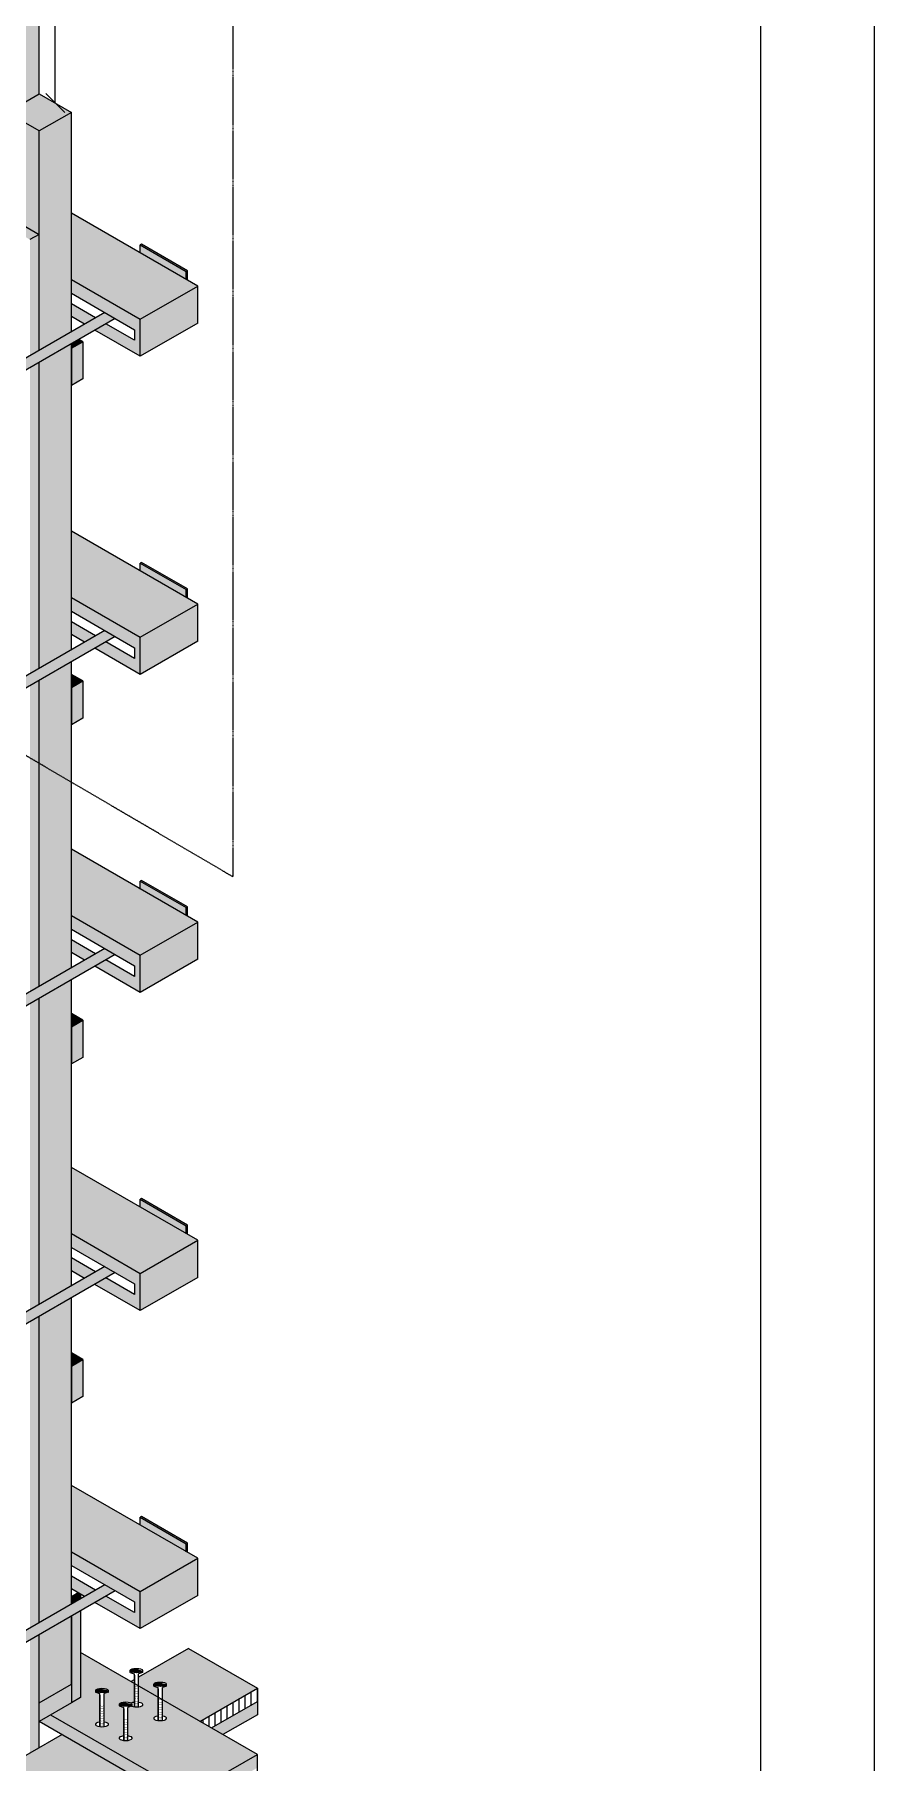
# Model space of a CAD drawing. Extents: x -23436 to 4767, y -3862 to 10024.
# Drawn here: x -14658 to -14436.4, y 7888.5 to 8344.8 of the extents above; entities that cross this region are included whole.
import ezdxf

# ---------------------------------------------------------------- set-up
doc = ezdxf.new("R2010")
doc.units = 0
doc.linetypes.add('CABLIN', pattern=[0.35, 0.25, -0.1])
doc.linetypes.add('HIDDEN', pattern=[9.525, 6.35, -3.175])
doc.layers.get('0').update_dxf_attribs({"lineweight": 13})
for name, color, linetype in [('3D.', 254, 'Continuous'), ('Concreto', 250, 'HIDDEN'), ('Hachura', 252, 'CABLIN'), ('MB Logo', 254, 'Continuous'), ('Reaproveitamento', 252, 'Continuous')]:
    doc.layers.add(name, color=color, linetype=linetype)
for name, color, linetype, lineweight in [('Escora de Viga', 250, 'Continuous', 20), ('FOLHA MB', 7, 'Continuous', 13), ('Madeira', 100, 'Continuous', 13)]:
    doc.layers.add(name, color=color, linetype=linetype, lineweight=lineweight)
doc.styles.add('ROMANS', font='romans.shx')
doc.dimstyles.new('COTA SECAO', dxfattribs={"dimtxt": 7, "dimasz": 5, "dimexe": 3, "dimexo": 3, "dimgap": 2, "dimtad": 3, "dimdec": 1, "dimlfac": 0.5, "dimzin": 12, "dimdsep": 46, "dimtxsty": 'ROMANS', "dimblk": 'ARCHTICK', "dimcen": 0, "dimclrd": 4, "dimclre": 4, "dimclrt": 1, "dimadec": 1, "dimazin": 3, "dimtfac": 1, "dimtdec": 1, "dimtmove": 0, "dimatfit": 3, "dimldrblk": 'OBLIQUE', "dimfxl": 0, "dimtolj": 1, "dimtzin": 12, "dimarcsym": 0})

# ---------------------------------------------------------------- blocks, each defined once
blk = doc.blocks.new('A$C169d8357')
at = {"layer": 'FOLHA MB', "color": 1}
for points in [[(0, 1199.94), (0, 149.94), (1485.02, 149.94), (1485.02, 1199.94)], [(70, 1169.94), (70, 179.94), (1455.02, 179.94), (1455.02, 1169.94)]]:
    blk.add_lwpolyline(points, close=True, dxfattribs=at)
blk = doc.blocks.new('_ArchTick')
at = {"color": 0, "linetype": 'ByBlock', "const_width": 0.15}
blk.add_lwpolyline([(-0.5, -0.5), (0.5, 0.5)], dxfattribs=at)
blk = doc.blocks.new('_OBLIQUE')
at = {"color": 0, "linetype": 'ByBlock', "lineweight": -2}
for p, q in [((0, 0), (-1, 0)), ((-0.5, -0.5), (0.5, 0.5))]:
    blk.add_line(p, q, dxfattribs=at)

msp = doc.modelspace()

# ---------------------------------------------------------------- hatches: boundary and pattern name
h = msp.add_hatch(color=252)
h.dxf.hatch_style = 1
h.paths.add_polyline_path([(-14702.859, 7865.729), (-14702.859, 7862.229), (-14684.672, 7851.729), (-14684.672, 7855.229)])
h.paths.add_polyline_path([(-14632.537, 7881.829), (-14632.537, 7885.329), (-14684.672, 7855.229), (-14684.672, 7851.729), (-14681.641, 7853.479)])
h.paths.add_polyline_path([(-14599.195, 7901.079), (-14599.195, 7904.579), (-14611.32, 7897.579), (-14608.289, 7895.829)])
h.paths.add_polyline_path([(-14599.195, 7887.079), (-14599.195, 7890.579), (-14617.382, 7880.079), (-14617.382, 7876.579)])
h.paths.add_polyline_path([(-14653.755, 7901.079), (-14656.786, 7899.329), (-14617.382, 7876.579), (-14617.382, 7880.079)])
h.paths.add_polyline_path([(-14808.294, 7930.102), (-14809.809, 7927.477), (-14684.672, 7855.229), (-14684.672, 7858.729)])
h.paths.add_polyline_path([(-14839.864, 7948.329), (-14839.864, 7944.829), (-14830.771, 7939.579), (-14827.739, 7941.329)])
h.paths.add_polyline_path([(-14839.864, 7930.829), (-14839.864, 7927.329), (-14826, 7919.325), (-14824.484, 7921.95)])
h.paths.add_polyline_path([(-14806.522, 7925.579), (-14809.553, 7927.329), (-14810.066, 7927.033), (-14813.097, 7921.783)])
at = {"layer": '3D.'}
for color, points in [(256, [(-14670.729, 8300.079), (-14673.154, 8298.679), (-14659.211, 8290.629), (-14656.786, 8292.029)]), (9, [(-14648.299, 8297.629), (-14648.299, 8280.129), (-14630.112, 8269.629), (-14614.957, 8278.379)]), (256, [(-14656.786, 8292.029), (-14659.211, 8290.629), (-14659.211, 8260.013), (-14656.786, 8261.413)]), (8, [(-14629.809, 8289.404), (-14630.112, 8289.229), (-14617.988, 8282.229), (-14617.685, 8282.404)]), (8, [(-14630.112, 8289.229), (-14630.112, 8287.129), (-14617.988, 8280.129), (-14617.988, 8282.229)]), (8, [(-14617.685, 8282.404), (-14617.988, 8282.229), (-14617.988, 8280.129), (-14617.685, 8279.954)]), (9, [(-14630.112, 8259.829), (-14630.112, 8269.629), (-14648.299, 8280.129), (-14648.299, 8276.508), (-14631.607, 8266.854), (-14631.607, 8264.054), (-14639.16, 8268.422), (-14642.078, 8266.737)]), (9, [(-14630.112, 8269.629), (-14630.112, 8259.829), (-14614.957, 8268.579), (-14614.957, 8278.379)]), (9, [(-14644.821, 8268.321), (-14641.901, 8270.007), (-14648.299, 8273.708), (-14648.299, 8270.329)]), (8, [(-14681.194, 8247.321), (-14678.451, 8245.737), (-14636.737, 8269.821), (-14639.478, 8271.406)]), (256, [(-14656.786, 8258.245), (-14659.211, 8256.845), (-14659.211, 8176.013), (-14656.786, 8177.413)]), (9, [(-14648.299, 8213.629), (-14648.299, 8196.129), (-14630.112, 8185.629), (-14614.957, 8194.379)]), (8, [(-14629.809, 8205.404), (-14630.112, 8205.229), (-14617.988, 8198.229), (-14617.685, 8198.404)]), (8, [(-14630.112, 8205.229), (-14630.112, 8203.129), (-14617.988, 8196.129), (-14617.988, 8198.229)]), (9, [(-14630.112, 8175.829), (-14630.112, 8185.629), (-14648.299, 8196.129), (-14648.299, 8192.508), (-14631.607, 8182.854), (-14631.607, 8180.054), (-14639.16, 8184.422), (-14642.078, 8182.737)]), (8, [(-14617.685, 8198.404), (-14617.988, 8198.229), (-14617.988, 8196.129), (-14617.685, 8195.954)]), (9, [(-14614.957, 8184.579), (-14614.957, 8194.379), (-14630.112, 8185.629), (-14630.112, 8175.829)]), (8, [(-14636.737, 8185.821), (-14639.478, 8187.406), (-14681.194, 8163.321), (-14678.451, 8161.737)]), (256, [(-14656.786, 8174.245), (-14659.211, 8172.845), (-14659.211, 8092.013), (-14656.786, 8093.413)]), (9, [(-14630.112, 8101.629), (-14614.957, 8110.379), (-14648.299, 8129.629), (-14648.299, 8112.129)]), (8, [(-14629.809, 8121.404), (-14630.112, 8121.229), (-14617.988, 8114.229), (-14617.685, 8114.404)]), (8, [(-14617.988, 8114.229), (-14630.112, 8121.229), (-14630.112, 8119.129), (-14617.988, 8112.129)]), (8, [(-14617.685, 8114.404), (-14617.988, 8114.229), (-14617.988, 8112.129), (-14617.685, 8111.954)]), (9, [(-14630.112, 8091.829), (-14630.112, 8101.629), (-14648.299, 8112.129), (-14648.299, 8108.508), (-14631.607, 8098.854), (-14631.607, 8096.054), (-14639.16, 8100.422), (-14642.078, 8098.737)]), (9, [(-14614.957, 8100.579), (-14614.957, 8110.379), (-14630.112, 8101.629), (-14630.112, 8091.829)]), (8, [(-14636.737, 8101.821), (-14639.478, 8103.406), (-14681.194, 8079.321), (-14678.451, 8077.737)]), (256, [(-14656.786, 8090.245), (-14659.211, 8088.845), (-14659.211, 8008.013), (-14656.786, 8009.413)]), (9, [(-14648.299, 8045.629), (-14648.299, 8028.129), (-14630.112, 8017.629), (-14614.957, 8026.379)]), (8, [(-14629.809, 8037.404), (-14630.112, 8037.229), (-14617.988, 8030.229), (-14617.685, 8030.404)]), (8, [(-14630.112, 8037.229), (-14630.112, 8035.129), (-14617.988, 8028.129), (-14617.988, 8030.229)]), (9, [(-14631.607, 8012.054), (-14639.16, 8016.422), (-14642.078, 8014.737), (-14630.112, 8007.829), (-14630.112, 8017.629), (-14648.299, 8028.129), (-14648.299, 8024.508), (-14631.607, 8014.854)]), (8, [(-14617.685, 8030.404), (-14617.988, 8030.229), (-14617.988, 8028.129), (-14617.685, 8027.954)]), (9, [(-14614.957, 8016.579), (-14614.957, 8026.379), (-14630.112, 8017.629), (-14630.112, 8007.829)]), (8, [(-14681.194, 7995.321), (-14678.451, 7993.737), (-14636.737, 8017.821), (-14639.478, 8019.406)]), (9, [(-14648.299, 8021.708), (-14648.299, 8018.329), (-14644.821, 8016.321), (-14641.901, 8018.007)]), (256, [(-14656.786, 8006.245), (-14659.211, 8004.845), (-14659.211, 7924.013), (-14656.786, 7925.413)]), (9, [(-14614.957, 7942.379), (-14648.299, 7961.629), (-14648.299, 7944.129), (-14630.112, 7933.629)]), (8, [(-14629.809, 7953.404), (-14630.112, 7953.229), (-14617.988, 7946.229), (-14617.685, 7946.404)]), (8, [(-14617.988, 7944.129), (-14617.988, 7946.229), (-14630.112, 7953.229), (-14630.112, 7951.129)]), (8, [(-14617.685, 7946.404), (-14617.988, 7946.229), (-14617.988, 7944.129), (-14617.685, 7943.954)]), (9, [(-14630.112, 7923.829), (-14630.112, 7933.629), (-14648.299, 7944.129), (-14648.299, 7940.508), (-14631.607, 7930.854), (-14631.607, 7928.054), (-14639.16, 7932.422), (-14642.078, 7930.737)]), (9, [(-14614.957, 7932.579), (-14614.957, 7942.379), (-14630.112, 7933.629), (-14630.112, 7923.829)]), (8, [(-14636.737, 7933.821), (-14639.478, 7935.406), (-14681.194, 7911.321), (-14678.451, 7909.737)]), (256, [(-14645.874, 7931.713), (-14645.874, 7932.929), (-14646.48, 7933.279), (-14648.299, 7932.229), (-14648.299, 7930.313)]), (256, [(-14648.299, 7904.229), (-14645.874, 7905.629), (-14645.874, 7928.545), (-14648.299, 7927.145)]), (256, [(-14656.786, 7922.245), (-14659.211, 7920.845), (-14659.211, 7890.929), (-14656.786, 7892.329)])]:
    msp.add_hatch(color=color, dxfattribs=at).paths.add_polyline_path(points)
for points in [[(-14648.299, 8189.708), (-14648.299, 8186.329), (-14644.821, 8184.321), (-14641.901, 8186.007)], [(-14648.299, 8102.329), (-14644.821, 8100.321), (-14641.901, 8102.007), (-14648.299, 8105.708)], [(-14648.299, 7937.708), (-14648.299, 7934.329), (-14644.821, 7932.321), (-14641.901, 7934.007)]]:
    msp.add_hatch(color=9, dxfattribs=at).paths.add_polyline_path(points, flags=17)
at = {"layer": 'Concreto'}
h = msp.add_hatch(dxfattribs=at)
h.set_pattern_fill('LINE', color=256, scale=0.5, angle=90)
h.set_pattern_definition([(90, (212.1629, 2e-12), (-1.5875, 1e-16), [])])
h.paths.add_polyline_path([(-14599.195, 7904.579), (-14599.195, 7908.079), (-14614.351, 7899.329), (-14611.32, 7897.579)])
h.paths.add_polyline_path([(-14599.195, 7883.579), (-14599.195, 7887.079), (-14617.382, 7876.579), (-14617.382, 7873.079)])
h.paths.add_polyline_path([(-14632.537, 7885.329), (-14632.537, 7881.829), (-14617.382, 7873.079), (-14617.382, 7876.579)])
h.paths.add_polyline_path([(-14839.864, 7944.829), (-14839.864, 7941.329), (-14833.802, 7937.829), (-14830.771, 7939.579)])
h.paths.add_polyline_path([(-14839.864, 7934.329), (-14839.864, 7930.829), (-14824.484, 7921.95), (-14822.969, 7924.575)])
at = {"layer": 'Reaproveitamento', "true_color": 0xf26722}
h = msp.add_hatch(color=30, dxfattribs=at)
h.dxf.hatch_style = 1
h.paths.add_polyline_path([(-14656.786, 8372.529), (-14661.636, 8375.329), (-14665.273, 8373.229), (-14665.273, 8324.229), (-14656.786, 8329.129)])
h = msp.add_hatch(color=30, dxfattribs=at)
h.dxf.hatch_style = 1
h.paths.add_polyline_path([(-14656.786, 8329.129), (-14665.273, 8324.229), (-14656.786, 8319.329), (-14648.299, 8324.229)])
h = msp.add_hatch(color=30, dxfattribs=at)
h.dxf.hatch_style = 1
h.paths.add_polyline_path([(-14656.786, 8319.329), (-14665.273, 8324.229), (-14665.273, 8296.929), (-14656.786, 8292.029)])
h = msp.add_hatch(color=30, dxfattribs=at)
h.dxf.hatch_style = 1
h.paths.add_polyline_path([(-14648.299, 8324.229), (-14656.786, 8319.329), (-14656.786, 8261.413), (-14648.299, 8266.313)])
h = msp.add_hatch(color=30, dxfattribs=at)
h.dxf.hatch_style = 1
h.paths.add_polyline_path([(-14645.268, 8263.679), (-14646.321, 8264.287), (-14648.299, 8263.145), (-14648.299, 8261.929)])
h = msp.add_hatch(color=30, dxfattribs=at)
h.dxf.hatch_style = 1
h.paths.add_polyline_path([(-14648.299, 8263.145), (-14656.786, 8258.245), (-14656.786, 8177.413), (-14648.299, 8182.313)])
h = msp.add_hatch(color=30, dxfattribs=at)
h.dxf.hatch_style = 1
h.paths.add_polyline_path([(-14645.268, 8263.679), (-14648.299, 8261.929), (-14648.299, 8252.129), (-14645.268, 8253.879)])
h = msp.add_hatch(color=30, dxfattribs=at)
h.dxf.hatch_style = 1
h.paths.add_polyline_path([(-14648.299, 8179.145), (-14656.786, 8174.245), (-14656.786, 8152.322), (-14648.299, 8147.349)])
h = msp.add_hatch(color=30, dxfattribs=at)
h.dxf.hatch_style = 1
h.paths.add_polyline_path([(-14645.268, 8174.079), (-14648.299, 8175.829), (-14648.299, 8172.329)])
h = msp.add_hatch(color=30, dxfattribs=at)
h.dxf.hatch_style = 1
h.paths.add_polyline_path([(-14645.268, 8174.079), (-14648.299, 8172.329), (-14648.299, 8162.529), (-14645.268, 8164.279)])
h = msp.add_hatch(color=30, dxfattribs=at)
h.dxf.hatch_style = 1
h.paths.add_polyline_path([(-14648.299, 8147.349), (-14656.786, 8152.322), (-14656.786, 8093.413), (-14648.299, 8098.313)])
h = msp.add_hatch(color=30, dxfattribs=at)
h.dxf.hatch_style = 1
h.paths.add_polyline_path([(-14648.299, 8095.145), (-14656.786, 8090.245), (-14656.786, 8009.413), (-14648.299, 8014.313)])
h = msp.add_hatch(color=30, dxfattribs=at)
h.dxf.hatch_style = 1
h.paths.add_polyline_path([(-14645.268, 8084.479), (-14648.299, 8086.229), (-14648.299, 8082.729)])
h = msp.add_hatch(color=30, dxfattribs=at)
h.dxf.hatch_style = 1
h.paths.add_polyline_path([(-14645.268, 8084.479), (-14648.299, 8082.729), (-14648.299, 8072.929), (-14645.268, 8074.679)])
h = msp.add_hatch(color=30, dxfattribs=at)
h.dxf.hatch_style = 1
h.paths.add_polyline_path([(-14648.299, 8011.145), (-14656.786, 8006.245), (-14656.786, 7925.413), (-14648.299, 7930.313)])
h = msp.add_hatch(color=30, dxfattribs=at)
h.dxf.hatch_style = 1
h.paths.add_polyline_path([(-14645.268, 7994.879), (-14648.299, 7996.629), (-14648.299, 7993.129)])
h = msp.add_hatch(color=30, dxfattribs=at)
h.dxf.hatch_style = 1
h.paths.add_polyline_path([(-14645.268, 7994.879), (-14648.299, 7993.129), (-14648.299, 7983.329), (-14645.268, 7985.079)])
h = msp.add_hatch(color=30, dxfattribs=at)
h.dxf.hatch_style = 1
h.paths.add_polyline_path([(-14648.299, 7927.145), (-14656.786, 7922.245), (-14656.786, 7904.229), (-14648.299, 7909.129)])
h = msp.add_hatch(color=30, dxfattribs=at)
h.dxf.hatch_style = 1
edge = h.paths.add_edge_path()
edge.add_line((-14645.874, 7917.529), (-14645.874, 7905.629))
edge.add_line((-14645.874, 7905.629), (-14648.299, 7904.229))
edge.add_line((-14648.299, 7904.229), (-14653.755, 7901.079))
edge.add_line((-14653.755, 7901.079), (-14617.382, 7880.079))
edge.add_line((-14617.382, 7880.079), (-14599.195, 7890.579))
edge.add_line((-14599.195, 7890.579), (-14624.265, 7905.053))
edge.add_line((-14624.265, 7905.053), (-14624.265, 7900.725))
edge.add_ellipse((-14624.853, 7900.143), major_axis=(1.736, 0), ratio=0.3568773, start_angle=289.79698, end_angle=430.20302, ccw=False)
edge.add_ellipse((-14624.853, 7900.143), major_axis=(1.736, 0), ratio=0.3568773, start_angle=255.37324, end_angle=289.79698, ccw=False)
edge.add_ellipse((-14624.853, 7900.143), major_axis=(1.736, 0), ratio=0.3568773, start_angle=249.40425, end_angle=255.37324, ccw=False)
edge.add_ellipse((-14624.853, 7900.143), major_axis=(1.736, 0), ratio=0.3568773, start_angle=110.59575, end_angle=249.40425, ccw=False)
edge.add_line((-14625.464, 7900.722), (-14625.464, 7905.745))
edge.add_line((-14625.464, 7905.745), (-14630.541, 7908.676))
edge.add_line((-14630.541, 7908.676), (-14630.541, 7904.349))
edge.add_ellipse((-14631.128, 7903.766), major_axis=(1.736, 0), ratio=0.3568773, start_angle=289.79698, end_angle=430.20302, ccw=False)
edge.add_ellipse((-14631.128, 7903.766), major_axis=(1.736, 0), ratio=0.3568773, start_angle=249.40425, end_angle=289.79698, ccw=False)
edge.add_line((-14631.567, 7903.164), (-14631.567, 7903.168))
edge.add_ellipse((-14631.128, 7903.766), major_axis=(1.736, 0), ratio=0.3568773, start_angle=249.40425, end_angle=289.79698, ccw=False)
edge.add_ellipse((-14631.128, 7903.766), major_axis=(1.736, 0), ratio=0.3568773, start_angle=221.52634, end_angle=249.40425, ccw=False)
edge.add_line((-14632.428, 7903.355), (-14633.358, 7903.016))
edge.add_line((-14633.358, 7903.016), (-14633.358, 7895.475))
edge.add_ellipse((-14633.946, 7894.893), major_axis=(1.736, 0), ratio=0.3568773, start_angle=289.79698, end_angle=430.20302, ccw=False)
edge.add_ellipse((-14633.946, 7894.893), major_axis=(1.736, 0), ratio=0.3568773, start_angle=255.37324, end_angle=289.79698, ccw=False)
edge.add_ellipse((-14633.946, 7894.893), major_axis=(1.736, 0), ratio=0.3568773, start_angle=249.40425, end_angle=255.37324, ccw=False)
edge.add_ellipse((-14633.946, 7894.893), major_axis=(1.736, 0), ratio=0.3568773, start_angle=110.59575, end_angle=249.40425, ccw=False)
edge.add_line((-14634.557, 7895.472), (-14634.557, 7903.016))
edge.add_line((-14634.557, 7903.016), (-14635.682, 7903.426))
edge.add_line((-14635.682, 7903.426), (-14635.682, 7903.885))
edge.add_line((-14635.682, 7903.885), (-14635.659, 7903.879))
edge.add_ellipse((-14633.946, 7903.879), major_axis=(1.713, 0), ratio=0.2835444, start_angle=156.19811, end_angle=180, ccw=False)
edge.add_ellipse((-14633.946, 7903.879), major_axis=(1.713, 0), ratio=0.2835444, start_angle=134.54465, end_angle=156.19811, ccw=False)
edge.add_ellipse((-14633.946, 7903.879), major_axis=(1.713, 0), ratio=0.2835444, start_angle=109.8315, end_angle=134.54465, ccw=False)
edge.add_ellipse((-14633.946, 7903.879), major_axis=(1.713, 0), ratio=0.2835444, start_angle=32.82654, end_angle=109.8315, ccw=False)
edge.add_ellipse((-14631.128, 7903.766), major_axis=(1.736, 0), ratio=0.3568773, start_angle=110.59575, end_angle=142.57644, ccw=False)
edge.add_line((-14631.739, 7904.346), (-14631.739, 7909.368))
edge.add_line((-14631.739, 7909.368), (-14645.874, 7917.529))
edge = h.paths.add_edge_path(flags=16)
edge.add_ellipse((-14640.222, 7907.502), major_axis=(1.713, 0), ratio=0.2835444, start_angle=-16.59194, end_angle=109.8315, ccw=False)
edge.add_line((-14638.509, 7907.544), (-14638.509, 7907.101))
edge.add_arc((-14638.591, 7907.101), 0.082, -50, 0.00305, ccw=False)
edge.add_line((-14638.538, 7907.038), (-14639.634, 7906.64))
edge.add_line((-14639.634, 7906.64), (-14639.634, 7899.099))
edge.add_ellipse((-14640.222, 7898.516), major_axis=(1.736, 0), ratio=0.3568773, start_angle=289.79698, end_angle=430.20302, ccw=False)
edge.add_ellipse((-14640.222, 7898.516), major_axis=(1.736, 0), ratio=0.3568773, start_angle=255.37324, end_angle=289.79698, ccw=False)
edge.add_ellipse((-14640.222, 7898.516), major_axis=(1.736, 0), ratio=0.3568773, start_angle=249.40425, end_angle=255.37324, ccw=False)
edge.add_ellipse((-14640.222, 7898.516), major_axis=(1.736, 0), ratio=0.3568773, start_angle=110.59575, end_angle=249.40425, ccw=False)
edge.add_line((-14640.832, 7899.096), (-14640.832, 7906.64))
edge.add_line((-14640.832, 7906.64), (-14641.875, 7907.019))
edge.add_arc((-14641.875, 7907.101), 0.082, 180.00305, 270, ccw=False)
edge.add_line((-14641.957, 7907.101), (-14641.957, 7907.508))
edge.add_line((-14641.957, 7907.508), (-14641.935, 7907.502))
edge.add_ellipse((-14640.222, 7907.502), major_axis=(1.713, 0), ratio=0.2835444, start_angle=156.19811, end_angle=180, ccw=False)
edge.add_ellipse((-14640.222, 7907.502), major_axis=(1.713, 0), ratio=0.2835444, start_angle=109.8315, end_angle=156.19811, ccw=False)
edge.add_line((-14641.421, 7907.848), (-14641.426, 7907.849))
edge.add_ellipse((-14640.222, 7907.502), major_axis=(1.713, 0), ratio=0.2835444, start_angle=109.8315, end_angle=156.19811, ccw=False)
h = msp.add_hatch(color=30, dxfattribs=at)
h.dxf.hatch_style = 1
edge = h.paths.add_edge_path()
edge.add_line((-14599.195, 7908.079), (-14617.382, 7918.579))
edge.add_line((-14617.382, 7918.579), (-14630.541, 7910.982))
edge.add_line((-14630.541, 7910.982), (-14630.541, 7908.676))
edge.add_line((-14630.541, 7908.676), (-14625.464, 7905.745))
edge.add_line((-14625.464, 7905.745), (-14625.464, 7908.266))
edge.add_line((-14625.464, 7908.266), (-14626.589, 7908.676))
edge.add_line((-14626.589, 7908.676), (-14626.589, 7909.135))
edge.add_line((-14626.589, 7909.135), (-14626.566, 7909.129))
edge.add_ellipse((-14624.853, 7909.129), major_axis=(1.713, 0), ratio=0.2835444, start_angle=156.19811, end_angle=180, ccw=False)
edge.add_ellipse((-14624.853, 7909.129), major_axis=(1.713, 0), ratio=0.2835444, start_angle=134.54465, end_angle=156.19811, ccw=False)
edge.add_ellipse((-14624.853, 7909.129), major_axis=(1.713, 0), ratio=0.2835444, start_angle=109.8315, end_angle=134.54465, ccw=False)
edge.add_ellipse((-14624.853, 7909.129), major_axis=(1.713, 0), ratio=0.2835444, start_angle=-0.00101, end_angle=109.8315, ccw=False)
edge.add_ellipse((-14624.853, 7909.129), major_axis=(1.713, 0), ratio=0.2835444, start_angle=180, end_angle=359.99899)
edge.add_line((-14623.14, 7909.129), (-14623.14, 7908.728))
edge.add_arc((-14623.222, 7908.728), 0.082, -50, 0, ccw=False)
edge.add_line((-14623.169, 7908.665), (-14624.265, 7908.266))
edge.add_line((-14624.265, 7908.266), (-14624.265, 7905.053))
edge.add_line((-14624.265, 7905.053), (-14614.351, 7899.329))
edge.add_line((-14614.351, 7899.329), (-14599.195, 7908.079))
h = msp.add_hatch(color=30, dxfattribs=at)
h.dxf.hatch_style = 1
h.paths.add_polyline_path([(-14648.299, 7909.129), (-14656.786, 7904.229), (-14656.786, 7899.329), (-14648.299, 7904.229)])
h = msp.add_hatch(color=30, dxfattribs=at)
h.dxf.hatch_style = 1
edge = h.paths.add_edge_path()
edge.add_line((-14632.537, 7885.329), (-14650.724, 7895.829))
edge.add_line((-14650.724, 7895.829), (-14681.641, 7877.979))
edge.add_line((-14681.641, 7877.979), (-14677.598, 7875.645))
edge.add_line((-14677.598, 7875.645), (-14677.598, 7878.166))
edge.add_line((-14677.598, 7878.166), (-14678.723, 7878.576))
edge.add_line((-14678.723, 7878.576), (-14678.723, 7879.035))
edge.add_line((-14678.723, 7879.035), (-14678.701, 7879.029))
edge.add_ellipse((-14676.988, 7879.029), major_axis=(1.713, 0), ratio=0.2835444, start_angle=156.19811, end_angle=180, ccw=False)
edge.add_ellipse((-14676.988, 7879.029), major_axis=(1.713, 0), ratio=0.2835444, start_angle=134.54465, end_angle=156.19811, ccw=False)
edge.add_ellipse((-14676.988, 7879.029), major_axis=(1.713, 0), ratio=0.2835444, start_angle=109.8315, end_angle=134.54465, ccw=False)
edge.add_ellipse((-14676.988, 7879.029), major_axis=(1.713, 0), ratio=0.2835444, start_angle=-62.95855, end_angle=109.8315, ccw=False)
edge.add_line((-14675.275, 7879.015), (-14675.275, 7878.628))
edge.add_arc((-14675.357, 7878.628), 0.082, -50, 0, ccw=False)
edge.add_line((-14675.304, 7878.565), (-14676.4, 7878.166))
edge.add_line((-14676.4, 7878.166), (-14676.4, 7874.953))
edge.add_line((-14676.4, 7874.953), (-14666.486, 7869.229))
edge.add_line((-14666.486, 7869.229), (-14666.486, 7865.729))
edge.add_line((-14666.486, 7865.729), (-14632.537, 7885.329))

# ---------------------------------------------------------------- linework, layer by layer
at = {"layer": 'Escora de Viga', "extrusion": (-1e-16, 0.816497, 0.57735)}
for p, q in [((-14670.729, 8300.079), (-14656.786, 8292.029)), ((-14614.957, 8278.379), (-14648.299, 8297.629)), ((-14656.786, 8292.029), (-14659.211, 8290.629)), ((-14656.786, 8261.413), (-14656.786, 8292.029)), ((-14629.809, 8289.404), (-14630.112, 8289.229)), ((-14630.112, 8287.129), (-14630.112, 8289.229)), ((-14630.112, 8289.229), (-14617.988, 8282.229)), ((-14617.685, 8282.404), (-14629.809, 8289.404)), ((-14617.988, 8282.229), (-14617.685, 8282.404)), ((-14617.988, 8280.129), (-14617.988, 8282.229)), ((-14617.685, 8279.954), (-14617.685, 8282.404)), ((-14648.299, 8280.129), (-14630.112, 8269.629)), ((-14630.112, 8269.629), (-14614.957, 8278.379)), ((-14614.957, 8268.579), (-14614.957, 8278.379)), ((-14648.299, 8276.508), (-14631.607, 8266.854)), ((-14641.901, 8270.007), (-14648.299, 8273.708)), ((-14639.478, 8271.406), (-14681.194, 8247.321)), ((-14636.737, 8269.821), (-14678.451, 8245.737)), ((-14644.821, 8268.321), (-14648.299, 8270.329)), ((-14631.607, 8264.054), (-14639.16, 8268.422)), ((-14630.112, 8259.829), (-14630.112, 8269.629)), ((-14614.957, 8268.579), (-14630.112, 8259.829)), ((-14630.112, 8259.829), (-14642.078, 8266.737)), ((-14631.607, 8266.854), (-14631.607, 8264.054)), ((-14656.786, 8177.413), (-14656.786, 8258.245)), ((-14656.786, 8177.413), (-14656.786, 8258.245)), ((-14614.957, 8194.379), (-14648.299, 8213.629)), ((-14629.809, 8205.404), (-14630.112, 8205.229)), ((-14630.112, 8203.129), (-14630.112, 8205.229)), ((-14630.112, 8205.229), (-14617.988, 8198.229)), ((-14617.685, 8198.404), (-14629.809, 8205.404)), ((-14648.299, 8196.129), (-14630.112, 8185.629)), ((-14617.988, 8198.229), (-14617.685, 8198.404)), ((-14617.988, 8196.129), (-14617.988, 8198.229)), ((-14617.685, 8195.954), (-14617.685, 8198.404)), ((-14648.299, 8192.508), (-14631.607, 8182.854)), ((-14630.112, 8185.629), (-14614.957, 8194.379)), ((-14614.957, 8184.579), (-14614.957, 8194.379)), ((-14639.478, 8187.406), (-14681.194, 8163.321)), ((-14641.901, 8186.007), (-14648.299, 8189.708)), ((-14644.821, 8184.321), (-14648.299, 8186.329)), ((-14636.737, 8185.821), (-14678.451, 8161.737)), ((-14630.112, 8175.829), (-14642.078, 8182.737)), ((-14631.607, 8180.054), (-14639.16, 8184.422)), ((-14631.607, 8182.854), (-14631.607, 8180.054)), ((-14630.112, 8175.829), (-14630.112, 8185.629)), ((-14614.957, 8184.579), (-14630.112, 8175.829)), ((-14656.786, 8093.413), (-14656.786, 8174.245)), ((-14656.786, 8093.413), (-14656.786, 8174.245)), ((-14614.957, 8110.379), (-14648.299, 8129.629)), ((-14629.809, 8121.404), (-14630.112, 8121.229)), ((-14630.112, 8119.129), (-14630.112, 8121.229)), ((-14630.112, 8121.229), (-14617.988, 8114.229)), ((-14617.685, 8114.404), (-14629.809, 8121.404)), ((-14617.988, 8114.229), (-14617.685, 8114.404)), ((-14617.988, 8112.129), (-14617.988, 8114.229)), ((-14617.685, 8111.954), (-14617.685, 8114.404)), ((-14648.299, 8112.129), (-14630.112, 8101.629)), ((-14630.112, 8101.629), (-14614.957, 8110.379)), ((-14614.957, 8100.579), (-14614.957, 8110.379)), ((-14648.299, 8108.508), (-14631.607, 8098.854)), ((-14641.901, 8102.007), (-14648.299, 8105.708)), ((-14639.478, 8103.406), (-14681.194, 8079.321)), ((-14636.737, 8101.821), (-14678.451, 8077.737)), ((-14644.821, 8100.321), (-14648.299, 8102.329)), ((-14631.607, 8096.054), (-14639.16, 8100.422)), ((-14630.112, 8091.829), (-14630.112, 8101.629)), ((-14614.957, 8100.579), (-14630.112, 8091.829)), ((-14630.112, 8091.829), (-14642.078, 8098.737)), ((-14631.607, 8098.854), (-14631.607, 8096.054)), ((-14656.786, 8009.413), (-14656.786, 8090.245)), ((-14656.786, 8009.413), (-14656.786, 8090.245)), ((-14614.957, 8026.379), (-14648.299, 8045.629)), ((-14629.809, 8037.404), (-14630.112, 8037.229)), ((-14630.112, 8035.129), (-14630.112, 8037.229)), ((-14630.112, 8037.229), (-14617.988, 8030.229)), ((-14617.685, 8030.404), (-14629.809, 8037.404)), ((-14648.299, 8028.129), (-14630.112, 8017.629)), ((-14617.988, 8030.229), (-14617.685, 8030.404)), ((-14617.988, 8028.129), (-14617.988, 8030.229)), ((-14617.685, 8027.954), (-14617.685, 8030.404)), ((-14648.299, 8024.508), (-14631.607, 8014.854)), ((-14630.112, 8017.629), (-14614.957, 8026.379)), ((-14614.957, 8016.579), (-14614.957, 8026.379)), ((-14639.478, 8019.406), (-14681.194, 7995.321)), ((-14636.737, 8017.821), (-14678.451, 7993.737)), ((-14641.901, 8018.007), (-14648.299, 8021.708)), ((-14644.821, 8016.321), (-14648.299, 8018.329)), ((-14630.112, 8007.829), (-14630.112, 8017.629)), ((-14630.112, 8007.829), (-14642.078, 8014.737)), ((-14631.607, 8012.054), (-14639.16, 8016.422)), ((-14631.607, 8014.854), (-14631.607, 8012.054)), ((-14614.957, 8016.579), (-14630.112, 8007.829)), ((-14656.786, 7925.413), (-14656.786, 8006.245)), ((-14656.786, 7925.413), (-14656.786, 8006.245)), ((-14614.957, 7942.379), (-14648.299, 7961.629)), ((-14629.809, 7953.404), (-14630.112, 7953.229)), ((-14630.112, 7951.129), (-14630.112, 7953.229)), ((-14630.112, 7953.229), (-14617.988, 7946.229)), ((-14617.685, 7946.404), (-14629.809, 7953.404)), ((-14617.988, 7946.229), (-14617.685, 7946.404)), ((-14617.988, 7944.129), (-14617.988, 7946.229)), ((-14617.685, 7943.954), (-14617.685, 7946.404)), ((-14648.299, 7944.129), (-14630.112, 7933.629)), ((-14648.299, 7940.508), (-14631.607, 7930.854)), ((-14630.112, 7933.629), (-14614.957, 7942.379)), ((-14614.957, 7932.579), (-14614.957, 7942.379)), ((-14614.957, 7932.579), (-14614.957, 7942.379)), ((-14639.478, 7935.406), (-14681.194, 7911.321)), ((-14641.901, 7934.007), (-14648.299, 7937.708)), ((-14636.737, 7933.821), (-14678.451, 7909.737)), ((-14644.821, 7932.321), (-14648.299, 7934.329)), ((-14646.48, 7933.279), (-14648.299, 7932.229)), ((-14648.299, 7932.229), (-14648.299, 7930.313)), ((-14645.874, 7932.929), (-14645.874, 7931.713)), ((-14630.112, 7923.829), (-14642.078, 7930.737)), ((-14631.607, 7928.054), (-14639.16, 7932.422)), ((-14631.607, 7930.854), (-14631.607, 7928.054)), ((-14630.112, 7923.829), (-14630.112, 7933.629)), ((-14614.957, 7932.579), (-14630.112, 7923.829)), ((-14648.299, 7909.129), (-14648.299, 7927.145)), ((-14648.299, 7927.145), (-14648.299, 7904.229)), ((-14645.874, 7928.545), (-14645.874, 7905.629)), ((-14656.786, 7904.229), (-14656.786, 7922.245)), ((-14656.786, 7892.329), (-14656.786, 7922.245)), ((-14648.299, 7909.129), (-14648.299, 7904.229)), ((-14656.786, 7899.329), (-14656.786, 7904.229)), ((-14645.874, 7905.629), (-14648.299, 7904.229))]:
    msp.add_line(p, q, dxfattribs=at)
at = {"layer": 'Hachura'}
for p, q in [((-14605.709, 8371.556), (-14605.709, 8122.39)), ((-14605.709, 8122.39), (-14853.437, 8267.562))]:
    msp.add_line(p, q, dxfattribs=at)
at = {"layer": 'Madeira', "color": 250, "extrusion": (-1e-16, 0.816497, 0.57735)}
for p, q in [((-14656.786, 8329.129), (-14656.786, 8372.529)), ((-14665.273, 8324.229), (-14656.786, 8329.129)), ((-14656.786, 8329.129), (-14648.299, 8324.229)), ((-14656.786, 8319.329), (-14665.273, 8324.229)), ((-14648.299, 8324.229), (-14656.786, 8319.329)), ((-14648.299, 8266.313), (-14648.299, 8324.229)), ((-14656.786, 8261.413), (-14656.786, 8319.329)), ((-14645.268, 8263.679), (-14646.321, 8264.287)), ((-14648.299, 8261.929), (-14645.268, 8263.679)), ((-14648.299, 8182.313), (-14648.299, 8263.145)), ((-14648.299, 8261.929), (-14648.299, 8252.129)), ((-14645.268, 8263.679), (-14645.268, 8253.879)), ((-14645.268, 8253.879), (-14648.299, 8252.129)), ((-14648.299, 8098.313), (-14648.299, 8179.145)), ((-14645.268, 8174.079), (-14648.299, 8175.829)), ((-14648.299, 8172.329), (-14645.268, 8174.079)), ((-14645.268, 8174.079), (-14645.268, 8164.279)), ((-14648.299, 8172.329), (-14648.299, 8162.529)), ((-14645.268, 8164.279), (-14648.299, 8162.529)), ((-14648.299, 8014.313), (-14648.299, 8095.145)), ((-14645.268, 8084.479), (-14648.299, 8086.229)), ((-14648.299, 8082.729), (-14645.268, 8084.479)), ((-14648.299, 8082.729), (-14648.299, 8072.929)), ((-14645.268, 8084.479), (-14645.268, 8074.679)), ((-14645.268, 8074.679), (-14648.299, 8072.929)), ((-14648.299, 7930.313), (-14648.299, 8011.145)), ((-14645.268, 7994.879), (-14648.299, 7996.629)), ((-14648.299, 7993.129), (-14645.268, 7994.879)), ((-14645.268, 7994.879), (-14645.268, 7985.079)), ((-14648.299, 7993.129), (-14648.299, 7983.329)), ((-14645.268, 7985.079), (-14648.299, 7983.329)), ((-14599.195, 7890.579), (-14645.874, 7917.529)), ((-14617.382, 7918.579), (-14630.541, 7910.982)), ((-14617.382, 7918.579), (-14599.195, 7908.079)), ((-14656.786, 7904.229), (-14648.299, 7909.129)), ((-14656.786, 7904.229), (-14648.299, 7909.129)), ((-14631.739, 7910.29), (-14632.537, 7909.829)), ((-14614.351, 7899.329), (-14599.195, 7908.079)), ((-14599.195, 7908.079), (-14599.195, 7904.579)), ((-14648.299, 7904.229), (-14656.786, 7899.329)), ((-14611.32, 7897.579), (-14599.195, 7904.579)), ((-14599.195, 7904.579), (-14599.195, 7901.079)), ((-14617.382, 7876.579), (-14656.786, 7899.329)), ((-14653.755, 7901.079), (-14617.382, 7880.079)), ((-14599.195, 7901.079), (-14608.289, 7895.829)), ((-14650.724, 7895.829), (-14681.641, 7877.979)), ((-14617.382, 7880.079), (-14599.195, 7890.579)), ((-14599.195, 7887.079), (-14599.195, 7890.579))]:
    msp.add_line(p, q, dxfattribs=at)
at = {"layer": 'Madeira', "color": 250}
for p, q in [((-14632.864, 7912.752), (-14632.864, 7912.351)), ((-14632.841, 7912.752), (-14631.032, 7912.267)), ((-14632.696, 7912.948), (-14630.35, 7912.319)), ((-14632.33, 7913.098), (-14629.842, 7912.431)), ((-14631.71, 7913.209), (-14629.487, 7912.613)), ((-14629.415, 7912.351), (-14629.415, 7912.752)), ((-14640.803, 7907.959), (-14638.58, 7907.363)), ((-14632.782, 7912.269), (-14631.739, 7911.89)), ((-14631.739, 7911.89), (-14631.739, 7903.186)), ((-14631.567, 7903.166), (-14631.567, 7911.505)), ((-14629.498, 7912.269), (-14630.541, 7911.89)), ((-14630.541, 7903.183), (-14630.541, 7911.89)), ((-14626.589, 7909.129), (-14626.589, 7908.728)), ((-14626.566, 7909.129), (-14624.756, 7908.644)), ((-14626.507, 7908.646), (-14625.464, 7908.266)), ((-14626.42, 7909.325), (-14624.074, 7908.696)), ((-14626.055, 7909.475), (-14623.566, 7908.808)), ((-14625.464, 7908.266), (-14625.464, 7899.563)), ((-14625.434, 7909.586), (-14623.211, 7908.99)), ((-14623.222, 7908.646), (-14624.265, 7908.266)), ((-14624.265, 7899.56), (-14624.265, 7908.266)), ((-14623.14, 7908.728), (-14623.14, 7909.129)), ((-14641.957, 7907.502), (-14641.957, 7907.101)), ((-14641.935, 7907.502), (-14640.125, 7907.017)), ((-14641.875, 7907.019), (-14640.832, 7906.64)), ((-14641.789, 7907.698), (-14639.443, 7907.069)), ((-14641.423, 7907.848), (-14638.935, 7907.181)), ((-14640.832, 7906.64), (-14640.832, 7897.936)), ((-14640.66, 7897.916), (-14640.66, 7906.255)), ((-14638.591, 7907.019), (-14639.634, 7906.64)), ((-14639.634, 7897.933), (-14639.634, 7906.64)), ((-14638.509, 7907.101), (-14638.509, 7907.502)), ((-14635.682, 7903.879), (-14635.682, 7903.478)), ((-14635.659, 7903.879), (-14633.849, 7903.394)), ((-14635.6, 7903.396), (-14634.557, 7903.016)), ((-14635.514, 7904.075), (-14633.167, 7903.446)), ((-14635.148, 7904.225), (-14632.659, 7903.558)), ((-14634.527, 7904.336), (-14632.305, 7903.74)), ((-14632.315, 7903.396), (-14633.358, 7903.016)), ((-14632.233, 7903.478), (-14632.233, 7903.879)), ((-14625.291, 7899.543), (-14625.291, 7907.882)), ((-14634.557, 7903.016), (-14634.557, 7894.313)), ((-14634.385, 7894.293), (-14634.385, 7902.632)), ((-14633.358, 7894.31), (-14633.358, 7903.016))]:
    msp.add_line(p, q, dxfattribs=at)
at = {"layer": 'Madeira', "const_width": 0.082}
for points in [[(-14630.686, 7908.677, -0.1838798), (-14631.555, 7908.677, -0.1838798)], [(-14630.686, 7908.021, -0.1838798), (-14631.555, 7908.021, -0.1838798)], [(-14639.779, 7903.427, -0.1838798), (-14640.649, 7903.427, -0.1838798)], [(-14630.686, 7907.365, -0.1838798), (-14631.555, 7907.365, -0.1838798)], [(-14630.686, 7906.708, -0.1838798), (-14631.555, 7906.708, -0.1838798)], [(-14630.686, 7906.052, -0.1838798), (-14631.555, 7906.052, -0.1838798)], [(-14630.686, 7905.396, -0.1838798), (-14631.555, 7905.396, -0.1838798)], [(-14630.686, 7904.74, -0.1838798), (-14631.555, 7904.74, -0.1838798)], [(-14630.686, 7904.083, -0.1838798), (-14631.555, 7904.083, -0.1838798)], [(-14624.41, 7905.054, -0.1838798), (-14625.28, 7905.054, -0.1838798)], [(-14624.41, 7904.398, -0.1838798), (-14625.28, 7904.398, -0.1838798)], [(-14624.41, 7903.742, -0.1838798), (-14625.28, 7903.742, -0.1838798)], [(-14639.779, 7902.771, -0.1838798), (-14640.649, 7902.771, -0.1838798)], [(-14639.779, 7902.115, -0.1838798), (-14640.649, 7902.115, -0.1838798)], [(-14639.779, 7901.458, -0.1838798), (-14640.649, 7901.458, -0.1838798)], [(-14639.779, 7900.802, -0.1838798), (-14640.649, 7900.802, -0.1838798)], [(-14639.779, 7900.146, -0.1838798), (-14640.649, 7900.146, -0.1838798)], [(-14639.779, 7899.49, -0.1838798), (-14640.649, 7899.49, -0.1838798)], [(-14639.779, 7898.833, -0.1838798), (-14640.649, 7898.833, -0.1838798)], [(-14633.503, 7899.804, -0.1838798), (-14634.373, 7899.804, -0.1838798)], [(-14633.503, 7899.148, -0.1838798), (-14634.373, 7899.148, -0.1838798)], [(-14624.41, 7903.085, -0.1838798), (-14625.28, 7903.085, -0.1838798)], [(-14624.41, 7902.429, -0.1838798), (-14625.28, 7902.429, -0.1838798)], [(-14624.41, 7901.773, -0.1838798), (-14625.28, 7901.773, -0.1838798)], [(-14624.41, 7901.117, -0.1838798), (-14625.28, 7901.117, -0.1838798)], [(-14624.41, 7900.46, -0.1838798), (-14625.28, 7900.46, -0.1838798)], [(-14633.503, 7898.492, -0.1838798), (-14634.373, 7898.492, -0.1838798)], [(-14633.503, 7897.835, -0.1838798), (-14634.373, 7897.835, -0.1838798)], [(-14633.503, 7897.179, -0.1838798), (-14634.373, 7897.179, -0.1838798)], [(-14633.503, 7896.523, -0.1838798), (-14634.373, 7896.523, -0.1838798)], [(-14633.503, 7895.867, -0.1838798), (-14634.373, 7895.867, -0.1838798)], [(-14633.503, 7895.21, -0.1838798), (-14634.373, 7895.21, -0.1838798)]]:
    msp.add_lwpolyline(points, format="xyb", dxfattribs=at)
at = {"layer": 'Madeira'}
for centre, start, end in [((-14632.782, 7912.351), 180, 270), ((-14629.498, 7912.351), 270, 0), ((-14626.507, 7908.728), 180, 270), ((-14623.222, 7908.728), 270, 0), ((-14641.875, 7907.101), 180, 270), ((-14638.591, 7907.101), 270, 0), ((-14635.6, 7903.478), 180, 270), ((-14632.315, 7903.478), 270, 0)]:
    msp.add_arc(centre, 0.082, start, end, dxfattribs=at)
at = {"layer": 'Madeira', "extrusion": (0, 0, -1)}
for centre in [(-14631.128, 7912.752), (-14640.222, 7907.502), (-14624.853, 7909.129), (-14633.946, 7903.879)]:
    msp.add_ellipse(centre, major_axis=(1.713, 0), ratio=0.2835444, start_param=-1.5707963, end_param=4.712389, dxfattribs=at)
at = {"layer": 'Madeira'}
for centre, start_param, end_param in [((-14631.128, 7903.766), 1.93026, 2.4884283), ((-14631.128, 7903.766), 3.866364, 7.5084591), ((-14640.222, 7898.516), 1.93026, 7.5084591), ((-14624.853, 7900.143), 1.93026, 7.5084591), ((-14633.946, 7894.893), 1.93026, 7.5084591)]:
    msp.add_ellipse(centre, major_axis=(1.736, 0), ratio=0.3568773, start_param=start_param, end_param=end_param, dxfattribs=at)

# ---------------------------------------------------------------- block references
at = {"layer": 'MB Logo'}
msp.add_blockref('A$C169d8357', (-15921.377, 7382.321), dxfattribs=at)

# ---------------------------------------------------------------- leaders
msp.add_leader([(-14652.543, 8326.679), (-14652.543, 8406.789)], dimstyle='COTA SECAO')

doc.saveas('drawing.dxf')
